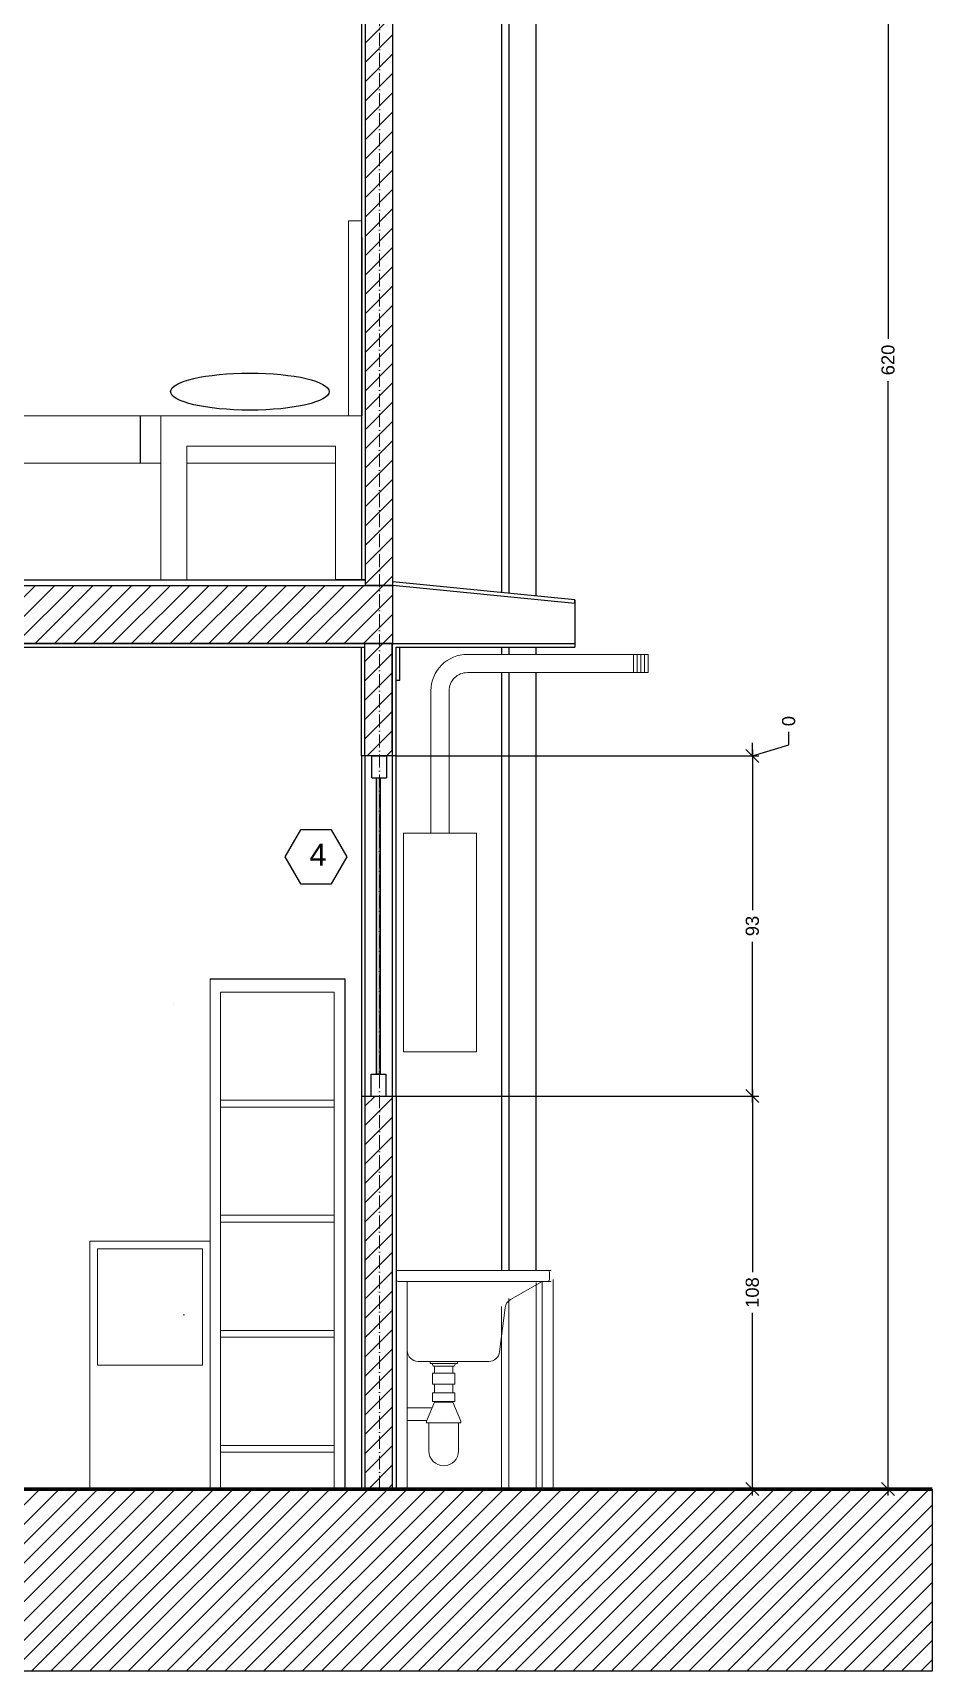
# Model space of a CAD drawing. Header units: centimetres. Extents: x 1059 to 7420, y -439 to 4439.
# Drawn here: x 1877.7 to 2124.5, y 1541.6 to 1991.2 of the extents above; entities that cross this region are included whole.
import ezdxf

# ---------------------------------------------------------------- set-up
doc = ezdxf.new("R2010")
doc.units = ezdxf.units.CM
doc.header["$MEASUREMENT"] = 0
doc.linetypes.add('ACAD_ISO10W100', pattern=[18, 12, -3, 0, -3])
doc.layers.add('ARREDI', color=8, linetype='Continuous', lineweight=18)
doc.layers.add('CAMPITURE', color=7, linetype='Continuous', lineweight=25)
for name, color, linetype in [('INFISSI', 4, 'Continuous'), ('NUMERAZIONE', 30, 'Continuous'), ('quote nuove', 2, 'Continuous'), ('STRUTTURA', 1, 'Continuous')]:
    doc.layers.add(name, color=color, linetype=linetype)
doc.layers.get('0').off()
doc.styles.add('ARIAL', font='Arial.ttf')
doc.styles.get("Standard").update_dxf_attribs({"font": 'Arial.ttf'})
doc.dimstyles.new('TICK_36', dxfattribs={"dimtxt": 3.6, "dimasz": 3.6, "dimexe": 1.8, "dimexo": 1.2, "dimgap": 1.8, "dimtad": 0, "dimdec": 0, "dimzin": 0, "dimdsep": 46, "dimtxsty": 'ARIAL', "dimblk": 'OBLIQUE', "dimcen": 1.8, "dimdle": 1.8, "dimclrd": 256, "dimclrt": 256, "dimadec": 0, "dimazin": 0, "dimtfac": 1, "dimtdec": 0, "dimtmove": 1, "dimatfit": 3, "dimldrblk": 'OPEN90', "dimfxl": 1, "dimtfill": 1, "dimtolj": 1, "dimtzin": 0, "dimarcsym": 0})
pattern_1 = [(45, (2390.6155, -214.9956), (-2.6516504, 2.6516504), [])]

# ---------------------------------------------------------------- blocks, each defined once
blk = doc.blocks.new('_Oblique')
at = {"color": 0, "linetype": 'ByBlock', "lineweight": -2}
blk.add_line((-0.5, -0.5), (0.5, 0.5), dxfattribs=at)
blk = doc.blocks.new('*D480')
at = {"layer": 'quote nuove', "lineweight": -2, "transparency": 16777216}
for p, q in [((2112.36, 2213.09), (2112.36, 1907.24)), ((2112.36, 1589.79), (2112.36, 1895.64))]:
    blk.add_line(p, q, dxfattribs=at)
at = {"layer": 'quote nuove', "color": 0, "lineweight": -2, "transparency": 16777216}
for p, q in [((2008.8, 2211.29), (2114.16, 2211.29)), ((2048.9, 1591.59), (2114.16, 1591.59))]:
    blk.add_line(p, q, dxfattribs=at)
at = {"layer": 'quote nuove', "lineweight": -2, "transparency": 16777216, "xscale": 3.6, "yscale": 3.6, "zscale": 3.6}
for p, rotation in [((2112.36, 2211.29), 90), ((2112.36, 1591.59), 270)]:
    blk.add_blockref('_Oblique', p, dxfattribs=dict(at, rotation=rotation))
at = {"layer": 'quote nuove', "transparency": 16777216, "insert": (2112.36, 1901.44), "char_height": 3.6, "attachment_point": 5, "rotation": 90, "style": 'ARIAL', "bg_fill": 3, "box_fill_scale": 1.25, "bg_fill_color": 256, "bg_fill_true_color": 13158600, "bg_fill_transparency": 0}
blk.add_mtext('\\A1;620', dxfattribs=at)
blk = doc.blocks.new('_Open90')
at = {"color": 0, "linetype": 'ByBlock', "lineweight": -2}
for p, q in [((0, 0), (-1, 0)), ((-0.5, 0.5), (0, 0)), ((0, 0), (-0.5, -0.5))]:
    blk.add_line(p, q, dxfattribs=at)
blk = doc.blocks.new('*D554')
at = {"layer": 'quote nuove', "lineweight": -2, "transparency": 16777216}
for p, q in [((2075.13, 1701.24), (2075.13, 1651.12)), ((2075.13, 1589.79), (2075.13, 1639.91))]:
    blk.add_line(p, q, dxfattribs=at)
at = {"layer": 'quote nuove', "color": 0, "lineweight": -2, "transparency": 16777216}
for p, q in [((1977.55, 1699.44), (2076.93, 1699.44)), ((1977.98, 1591.59), (2076.93, 1591.59))]:
    blk.add_line(p, q, dxfattribs=at)
at = {"layer": 'quote nuove', "lineweight": -2, "transparency": 16777216, "xscale": 3.6, "yscale": 3.6, "zscale": 3.6}
for p, rotation in [((2075.13, 1699.44), 90), ((2075.13, 1591.59), 270)]:
    blk.add_blockref('_Oblique', p, dxfattribs=dict(at, rotation=rotation))
at = {"layer": 'quote nuove', "transparency": 16777216, "insert": (2075.13, 1645.52), "char_height": 3.6, "attachment_point": 5, "rotation": 90, "style": 'ARIAL', "bg_fill": 3, "box_fill_scale": 1.25, "bg_fill_color": 256, "bg_fill_true_color": 13158600, "bg_fill_transparency": 0}
blk.add_mtext('\\A1;108', dxfattribs=at)
blk = doc.blocks.new('*D555')
at = {"layer": 'quote nuove', "lineweight": -2, "transparency": 16777216}
for p, q in [((2075.13, 1794.59), (2075.13, 1750.47)), ((2075.13, 1697.64), (2075.13, 1741.76))]:
    blk.add_line(p, q, dxfattribs=at)
at = {"layer": 'quote nuove', "color": 0, "lineweight": -2, "transparency": 16777216}
for p, q in [((1977.55, 1792.79), (2076.93, 1792.79)), ((1977.98, 1699.44), (2076.93, 1699.44))]:
    blk.add_line(p, q, dxfattribs=at)
at = {"layer": 'quote nuove', "lineweight": -2, "transparency": 16777216, "xscale": 3.6, "yscale": 3.6, "zscale": 3.6}
for p, rotation in [((2075.13, 1792.79), 90), ((2075.13, 1699.44), 270)]:
    blk.add_blockref('_Oblique', p, dxfattribs=dict(at, rotation=rotation))
at = {"layer": 'quote nuove', "transparency": 16777216, "insert": (2075.13, 1746.11), "char_height": 3.6, "attachment_point": 5, "rotation": 90, "style": 'ARIAL', "bg_fill": 3, "box_fill_scale": 1.25, "bg_fill_color": 256, "bg_fill_true_color": 13158600, "bg_fill_transparency": 0}
blk.add_mtext('\\A1;93', dxfattribs=at)
blk = doc.blocks.new('*D556')
at = {"layer": 'quote nuove', "lineweight": -2, "transparency": 16777216}
for p, q in [((2085.1, 1795.78), (2085.1, 1799.38)), ((2075.13, 1792.79), (2075.13, 1796.39)), ((2075.13, 1792.79), (2085.1, 1795.78)), ((2075.13, 1792.79), (2075.13, 1789.19))]:
    blk.add_line(p, q, dxfattribs=at)
at = {"layer": 'quote nuove', "color": 0, "lineweight": -2, "transparency": 16777216}
for p in [(1977.55, 1792.79), (1978.65, 1792.79)]:
    blk.add_line(p, (2076.93, 1792.79), dxfattribs=at)
at = {"layer": 'quote nuove', "lineweight": -2, "transparency": 16777216, "xscale": 3.6, "yscale": 3.6, "zscale": 3.6}
for rotation in [90, 270]:
    blk.add_blockref('_Oblique', (2075.13, 1792.79), dxfattribs=dict(at, rotation=rotation))
at = {"layer": 'quote nuove', "transparency": 16777216, "insert": (2085.1, 1802.33), "char_height": 3.6, "attachment_point": 5, "rotation": 90, "style": 'ARIAL', "bg_fill": 3, "box_fill_scale": 1.25, "bg_fill_color": 256, "bg_fill_true_color": 13158600, "bg_fill_transparency": 0}
blk.add_mtext('\\A1;0', dxfattribs=at)

msp = doc.modelspace()

# ---------------------------------------------------------------- hatches: boundary and pattern name
at = {"layer": 'CAMPITURE'}
h = msp.add_hatch(dxfattribs=at)
h.set_pattern_fill('ANSI31', color=0, scale=30)
h.set_pattern_definition(pattern_1)
h.paths.add_polyline_path([(1976.43, 2142), (1968.95, 2142), (1968.95, 1839.59), (1976.43, 1839.59)])
h = msp.add_hatch(dxfattribs=at)
h.set_pattern_fill('ANSI31', color=0, scale=30)
h.set_pattern_definition(pattern_1)
h.paths.add_polyline_path([(1976.35, 1839.59), (1276.55, 1839.59), (1276.56, 1823.59), (1284.15, 1823.59), (1976.35, 1823.59)])
h = msp.add_hatch(dxfattribs=at)
h.set_pattern_fill('ANSI31', color=0, scale=30)
h.set_pattern_definition(pattern_1)
h.paths.add_polyline_path([(1976.35, 1699.44), (1968.85, 1699.44), (1968.85, 1591.59), (1976.35, 1591.59)])
at = {"layer": 'INFISSI'}
h = msp.add_hatch(color=4, dxfattribs=at)
h.dxf.hatch_style = 1
h.paths.add_polyline_path([(1973.05, 1786.79), (1972.05, 1786.79), (1972.05, 1705.44), (1973.05, 1705.44)])

# ---------------------------------------------------------------- linework, layer by layer
at = {"layer": 'ARREDI'}
for p, q in [((1960.45, 1886.09), (1769.27, 1886.09)), ((1912.86, 1886.09), (1967.95, 1886.09)), ((1912.86, 1886.09), (1912.86, 1841.09)), ((1964.86, 1886.09), (1967.95, 1886.09)), ((1919.99, 1841.09), (1919.99, 1877.77)), ((1919.99, 1877.77), (1936.07, 1877.77)), ((1960.73, 1877.77), (1936.07, 1877.77)), ((1960.73, 1841.09), (1960.73, 1877.77)), ((1912.86, 1873.09), (1765.96, 1873.09)), ((1919.99, 1873.09), (1960.73, 1873.09)), ((2042.54, 1820.65), (2042.54, 1815.65)), ((2043.54, 1820.65), (2043.54, 1815.65)), ((2044.54, 1820.65), (2044.54, 1815.65)), ((2045.54, 1820.65), (2045.54, 1815.65)), ((2046.54, 1820.65), (2046.54, 1815.65)), ((1926.35, 1731.59), (1926.35, 1591.92)), ((1929.2, 1591.59), (1929.2, 1727.99)), ((1929.2, 1727.99), (1960.36, 1727.99)), ((1960.36, 1591.59), (1960.36, 1727.99)), ((1916.29, 1724.58), (1916.29, 1724.58)), ((1967.85, 1701.14), (1967.85, 1699.44)), ((1977.45, 1699.44), (1977.45, 1701.13)), ((1893.35, 1659.59), (1926.35, 1659.59)), ((1893.35, 1591.59), (1893.35, 1659.59)), ((1926.35, 1659.59), (1926.35, 1591.59)), ((1977.45, 1651.59), (2019.95, 1651.59)), ((1977.45, 1649.09), (1977.45, 1651.59)), ((2019.45, 1651.09), (2019.45, 1649.09)), ((2019.95, 1648.59), (1977.95, 1648.59)), ((1980.45, 1648.59), (1980.45, 1629.59)), ((1980.45, 1591.59), (1980.45, 1648.59)), ((2008.77, 1643.59), (2017.45, 1648.59)), ((2017.45, 1648.59), (2017.45, 1591.59)), ((2020.45, 1591.59), (2020.45, 1649.09)), ((2005.78, 1629.22), (2007.29, 1641.36)), ((2006.35, 1641.68), (2006.35, 1591.59)), ((1983.45, 1626.59), (2002.8, 1626.59)), ((1987.95, 1623.37), (1987.95, 1625.33)), ((1992.95, 1623.37), (1992.95, 1625.33)), ((1987.95, 1618.02), (1987.95, 1620.33)), ((1992.95, 1618.02), (1992.95, 1620.33)), ((1987.95, 1615.41), (1987.95, 1615.59)), ((1992.95, 1615.41), (1987.95, 1615.41)), ((1992.95, 1615.41), (1992.95, 1615.59)), ((1987.29, 1613.89), (1980.45, 1613.89)), ((1985.77, 1610.41), (1980.45, 1610.41)), ((1986.36, 1609.78), (1986.36, 1602.07)), ((1994.55, 1609.78), (1994.55, 1602.07))]:
    msp.add_line(p, q, dxfattribs=at)
at = {"layer": 'ARREDI', "lineweight": -2}
for p, q in [((1907.17, 1886.09), (1907.17, 1873.09)), ((1926.35, 1731.59), (1963.35, 1731.59)), ((1963.35, 1731.59), (1963.35, 1591.59))]:
    msp.add_line(p, q, dxfattribs=at)
at = {"layer": 'ARREDI'}
for points in [[(1967.95, 1886.09), (1964.37, 1886.09), (1964.37, 1939.65), (1967.95, 1939.65)], [(1929.2, 1698.27), (1960.36, 1698.27), (1960.36, 1696.43), (1929.2, 1696.43)], [(1929.2, 1666.71), (1960.36, 1666.71), (1960.36, 1664.87), (1929.2, 1664.87)], [(1895.42, 1657.52), (1924.26, 1657.52), (1924.26, 1625.57), (1895.42, 1625.57)], [(1929.2, 1635.14), (1960.36, 1635.14), (1960.36, 1633.31), (1929.2, 1633.31)], [(1994.19, 1626.59), (1986.71, 1626.59), (1986.71, 1626.02), (1994.19, 1626.02)], [(1993.51, 1623.37), (1987.4, 1623.37), (1987.4, 1620.33), (1993.51, 1620.33)], [(1993.51, 1618.02), (1987.4, 1618.02), (1987.4, 1615.59), (1993.51, 1615.59)], [(1929.2, 1603.58), (1960.36, 1603.58), (1960.36, 1601.75), (1929.2, 1601.75)]]:
    msp.add_lwpolyline(points, close=True, dxfattribs=at)
for points in [[(1986.95, 1771.59), (1986.95, 1810.65, -0.414214), (1996.95, 1820.65), (2046.54, 1820.65)], [(1991.95, 1771.59), (1991.95, 1810.65, -0.414214), (1996.95, 1815.65), (2046.54, 1815.65)]]:
    msp.add_lwpolyline(points, format="xyb", dxfattribs=at)
for points in [[(1999.45, 1771.59), (1979.45, 1771.59), (1979.45, 1711.59), (1999.45, 1711.59), (1999.45, 1771.59)], [(2015.85, 1591.59), (2015.85, 1648.25)], [(2008.35, 1643.92), (2008.35, 1591.59)], [(1919.33, 1639.42), (1918.93, 1639.42)], [(1987.25, 1626.02), (1987.55, 1625.33), (1990.45, 1625.33)], [(1993.65, 1626.02), (1993.35, 1625.33), (1990.45, 1625.33)], [(1987.95, 1615.41), (1985.71, 1610.26), (1985.71, 1609.78), (1985.71, 1609.78)], [(1992.95, 1615.41), (1995.19, 1610.26), (1995.19, 1609.78), (1995.19, 1609.78)], [(1985.71, 1609.78), (1995.19, 1609.78)]]:
    msp.add_lwpolyline(points, dxfattribs=at)
for centre, radius, start, end in [((2018.95, 1651.09), 0.5, 0, 90), ((1977.95, 1649.09), 0.5, 180, 270), ((2018.95, 1649.09), 0.5, 270, 0), ((2010.27, 1640.99), 3, 119.9588, 172.8877), ((1983.45, 1629.59), 3, 180, 270), ((2002.8, 1629.59), 3, 270, 352.8877), ((1990.45, 1602.07), 4.09, 180, 360)]:
    msp.add_arc(centre, radius, start, end, dxfattribs=at)
at = {"layer": 'ARREDI', "lineweight": -2}
msp.add_ellipse((1937.28, 1892.76), major_axis=(21.75, 0), ratio=0.233603, dxfattribs=at)
at = {"layer": 'CAMPITURE', "color": 0, "linetype": 'Continuous'}
for p, q in [((1968.85, 1818.67), (1973.78, 1823.59)), ((1968.85, 1813.36), (1976.35, 1820.86)), ((1968.85, 1808.06), (1976.35, 1815.56)), ((1968.85, 1802.76), (1976.35, 1810.26)), ((1968.85, 1797.45), (1976.35, 1804.95)), ((1969.48, 1792.79), (1976.35, 1799.65)), ((1974.79, 1792.79), (1976.35, 1794.35))]:
    msp.add_line(p, q, dxfattribs=at)
at = {"layer": 'INFISSI'}
for p, q in [((1967.85, 1792.79), (1967.85, 1699.44)), ((1968.85, 1792.79), (1968.85, 1699.44)), ((1972.05, 1705.44), (1972.05, 1786.79)), ((1973.05, 1705.44), (1973.05, 1786.79))]:
    msp.add_line(p, q, dxfattribs=at)
msp.add_lwpolyline([(1977.45, 1699.44), (1977.45, 1792.79)], dxfattribs=at)
msp.add_lwpolyline([(1972.05, 1786.79), (1973.05, 1786.79), (1973.05, 1705.44), (1972.05, 1705.44)], close=True, dxfattribs=at)
at = {"layer": 'NUMERAZIONE'}
msp.add_lwpolyline([(1963.94, 1765.05), (1959.67, 1772.46), (1951.12, 1772.46), (1946.84, 1765.05), (1951.12, 1757.65), (1959.67, 1757.65)], close=True, dxfattribs=at)
at = {"layer": 'quote nuove', "color": 253, "linetype": 'ACAD_ISO10W100', "lineweight": 0, "ltscale": 0.3}
msp.add_line((1972.85, 1591.59), (1972.85, 2411.29), dxfattribs=at)
at = {"layer": 'STRUTTURA'}
for p, q in [((2006.35, 2055.92), (2006.35, 1837.61)), ((1912.86, 1841.09), (1919.99, 1841.09)), ((1967.86, 1841.09), (1960.73, 1841.09)), ((1968.95, 1839.59), (1968.95, 1841.09)), ((2026.45, 1835.6), (1976.45, 1840.6)), ((2026.45, 1834.59), (1976.45, 1839.59)), ((2026.45, 1834.59), (2026.45, 1835.6)), ((2026.45, 1835.6), (2026.45, 1822.59)), ((1967.85, 1792.79), (1967.85, 1822.59)), ((1976.35, 1794.59), (1976.35, 1823.59)), ((1976.35, 1823.59), (2026.45, 1823.59)), ((1977.45, 1822.59), (2026.45, 1822.59)), ((1978.45, 1813.59), (1978.45, 1822.59)), ((2006.35, 1822.59), (2006.35, 1820.65)), ((1977.45, 1813.59), (1978.45, 1813.59)), ((2006.35, 1815.65), (2006.35, 1651.59)), ((1970.75, 1792.79), (1974.75, 1792.79)), ((1970.75, 1786.79), (1970.75, 1792.79)), ((1972.25, 1792.79), (1972.75, 1792.79)), ((1972.75, 1792.79), (1973.25, 1792.79)), ((1974.75, 1792.79), (1974.75, 1786.79)), ((1970.75, 1786.79), (1974.75, 1786.79)), ((1970.55, 1705.44), (1974.55, 1705.44)), ((1970.55, 1699.44), (1970.55, 1705.44)), ((1972.05, 1705.44), (1972.55, 1705.44)), ((1972.55, 1705.44), (1973.05, 1705.44)), ((1974.55, 1705.44), (1974.55, 1699.44)), ((1967.85, 1699.44), (1967.85, 1591.59)), ((1968.85, 1699.44), (1968.85, 1591.59)), ((1976.35, 1699.44), (1976.35, 1591.59)), ((1275.55, 1591.59), (1977.45, 1591.59)), ((1926.35, 1591.59), (1893.35, 1591.59)), ((1901.21, 1591.59), (1904.2, 1591.59)), ((1948.27, 1591.59), (1951.26, 1591.59)), ((1974.15, 1591.59), (1974.15, 1591.59)), ((1975.35, 1591.59), (1975.35, 1591.59))]:
    msp.add_line(p, q, dxfattribs=at)
at = {"layer": 'STRUTTURA', "lineweight": 100}
for p, q in [((2124.49, 1591.59), (1058.81, 1591.59)), ((1275.55, 1591.59), (2091.76, 1591.59))]:
    msp.add_line(p, q, dxfattribs=at)
at = {"layer": 'STRUTTURA'}
for points in [[(1968.95, 1841.09), (1967.95, 1841.09), (1967.95, 2142)], [(2008.35, 2061.39), (2008.35, 1837.41)], [(2015.85, 1836.66), (2015.85, 2061.39)], [(1284.05, 1839.59), (1968.95, 1839.59)], [(1285.05, 1841.09), (1968.95, 1841.09)], [(1284.13, 1823.59), (1968.85, 1823.59)], [(1666.95, 1822.59), (1968.85, 1822.59)], [(1968.85, 1794.59), (1968.85, 1823.59)], [(2008.35, 1822.59), (2008.35, 1820.65)], [(2015.85, 1820.65), (2015.85, 1822.59)], [(2008.35, 1815.65), (2008.35, 1651.59)], [(2015.85, 1651.59), (2015.85, 1815.65)], [(1963.35, 1591.59), (1963.35, 1591.59), (1975.35, 1591.59)]]:
    msp.add_lwpolyline(points, dxfattribs=at)
for points in [[(1968.95, 2142), (1976.43, 2142), (1976.43, 1839.59), (1968.95, 1839.59)], [(1967.95, 1886.09), (1967.95, 1886.09), (1967.95, 1935.01), (1967.95, 1935.01)], [(1276.55, 1839.59), (1976.43, 1839.59), (1976.43, 1823.59), (1276.55, 1823.59)], [(1968.85, 1823.59), (1976.35, 1823.59), (1976.35, 1792.79), (1968.85, 1792.79)], [(1058.81, 1591.59), (2124.49, 1591.59), (2124.49, 1541.59), (1058.81, 1541.59)]]:
    msp.add_lwpolyline(points, close=True, dxfattribs=at)

# ---------------------------------------------------------------- texts
at = {"layer": 'NUMERAZIONE', "ltscale": 0.1, "insert": (1953.62, 1768.7), "char_height": 6, "attachment_point": 1}
msp.add_mtext_dynamic_manual_height_columns('4', width=0.5819, gutter_width=12.5, heights=[0], dxfattribs=at)

# ---------------------------------------------------------------- next in the draw order: dimensions: what is measured, and where the dimension line sits
at = {"layer": 'quote nuove'}
dim = msp.add_linear_dim(base=(2112.36, 1591.59), p1=(2007.6, 2211.29), p2=(2047.7, 1591.59), angle=90, dimstyle='TICK_36', dxfattribs=at)
dim.commit()
dim.dimension.update_dxf_attribs({"geometry": '*D480', "text_midpoint": (2112.36, 1901.44)})

# ---------------------------------------------------------------- next in the draw order: dimensions: what is measured, and where the dimension line sits
dim = msp.add_linear_dim(base=(2075.13, 1591.59), p1=(1976.35, 1699.44), p2=(1976.78, 1591.59), angle=90, dimstyle='TICK_36', dxfattribs=at)
dim.commit()
dim.dimension.update_dxf_attribs({"geometry": '*D554', "text_midpoint": (2075.13, 1645.52), "dimtype": 160})

# ---------------------------------------------------------------- next in the draw order: hatches: boundary and pattern name
at = {"layer": 'CAMPITURE'}
h = msp.add_hatch(dxfattribs=at)
h.set_pattern_fill('ANSI31', color=256, scale=30)
h.set_pattern_definition(pattern_1)
h.paths.add_polyline_path([(1058.81, 1591.59), (1058.81, 1541.59), (2124.49, 1541.59), (2124.49, 1591.59)])

# ---------------------------------------------------------------- next in the draw order: dimensions: what is measured, and where the dimension line sits
at = {"layer": 'quote nuove'}
dim = msp.add_linear_dim(base=(2075.13, 1792.79), p1=(1976.78, 1699.44), p2=(1976.35, 1792.79), angle=90, dimstyle='TICK_36', dxfattribs=at)
dim.commit()
dim.dimension.update_dxf_attribs({"geometry": '*D555', "text_midpoint": (2075.13, 1746.11)})

# ---------------------------------------------------------------- next in the draw order: linework, layer by layer
at = {"layer": 'STRUTTURA'}
for p, q in [((1967.85, 1699.44), (1977.45, 1699.44)), ((1977.45, 1699.44), (1977.45, 1591.59))]:
    msp.add_line(p, q, dxfattribs=at)

# ---------------------------------------------------------------- next in the draw order: dimensions: what is measured, and where the dimension line sits
at = {"layer": 'quote nuove'}
dim = msp.add_linear_dim(base=(2075.1273877, 1792.78555645), p1=(1976.35054628, 1792.78555645), p2=(1977.45057663, 1792.78555645), angle=90, dimstyle='TICK_36', dxfattribs=at)
dim.commit()
dim.dimension.update_dxf_attribs({"geometry": '*D556', "text_midpoint": (2085.10105755, 1801.17765741)})

# ---------------------------------------------------------------- next in the draw order: linework, layer by layer
at = {"layer": 'INFISSI'}
msp.add_line((1976.35, 1792.79), (1976.35, 1699.44), dxfattribs=at)
at = {"layer": 'STRUTTURA'}
for q in [(1977.45, 1822.59), (1967.85, 1792.79)]:
    msp.add_line((1977.45, 1792.79), q, dxfattribs=at)

doc.saveas('drawing.dxf')
